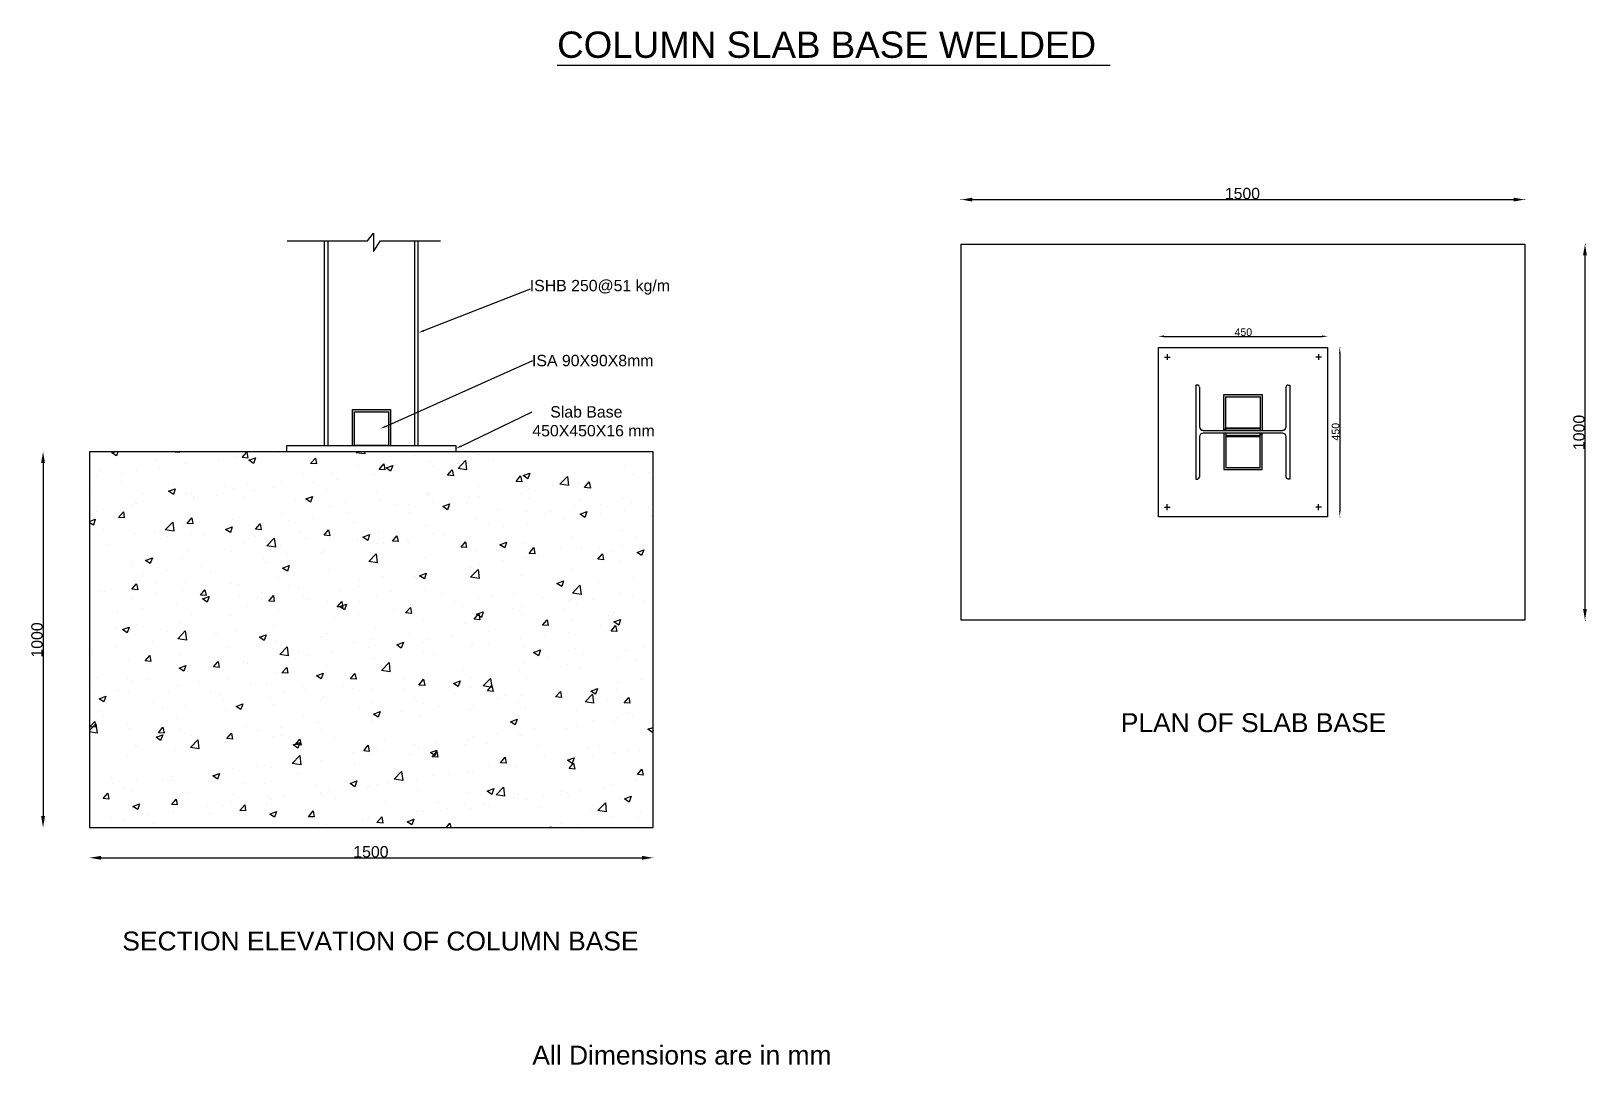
# Model space of a CAD drawing. Header units: millimetres. Extents: x 794 to 4935, y 641 to 3391.
import ezdxf

# ---------------------------------------------------------------- set-up
doc = ezdxf.new("R2010")
doc.units = ezdxf.units.MM
doc.layers.add('PDF_0', color=7, linetype='Continuous')
doc.layers.add('PDF_Text', color=7, linetype='Continuous')
doc.styles.add('PDF Arial-BoldMT', font='arial.ttf')
doc.styles.add('PDF ArialMT', font='arial.ttf')

msp = doc.modelspace()

# ---------------------------------------------------------------- linework, layer by layer
at = {"layer": 'PDF_0', "lineweight": 25}
for points in [[(2194.6, 3301), (3666.7, 3301)], [(3269.8, 2943.1), (3269.8, 2944)], [(3299.5, 2943.1), (4740.3, 2943.1)], [(4769.9, 2943.1), (4769.9, 2944)], [(1475.5, 2833.7), (1689.2, 2833.7), (1705.3, 2854.1), (1705.3, 2804.9), (1723.9, 2833.7), (1884.2, 2833.7)], [(1574.7, 2288.5), (1574.7, 2833.7)], [(1584.9, 2288.5), (1584.9, 2833.7)], [(1815.5, 2288.5), (1815.5, 2833.7)], [(1824.8, 2288.5), (1824.8, 2833.7)], [(4931.1, 2824.4), (4931.9, 2824.4)], [(4930.2, 2794.7), (4930.2, 1854.3)], [(1839.3, 2594.6), (2123.3, 2705.7)], [(3794.7, 2580.2), (3794.7, 2580.2)], [(3810, 2579.3), (4229.8, 2579.3)], [(4245, 2580.2), (4245, 2580.2)], [(3818.5, 2531.9), (3818.5, 2516.6)], [(4221.3, 2531.9), (4221.3, 2516.6)], [(4277.3, 2534.4), (4277.3, 2114.6)], [(4278.1, 2549.7), (4279, 2549.7)], [(1737.5, 2339.4), (2129.3, 2514.9)], [(3810.9, 2524.2), (3826.1, 2524.2)], [(4228.9, 2524.2), (4213.7, 2524.2)], [(3899.9, 2449.6), (3894.8, 2449.6), (3894.8, 2199.4), (3899.9, 2199.4)], [(3905, 2338.5), (3905, 2444.5)], [(4134.8, 2338.5), (4134.8, 2444.5)], [(4139.9, 2449.6), (4145, 2449.6), (4145, 2199.4), (4139.9, 2199.4)], [(3968.6, 2328.3), (3968.6, 2424.2), (4071.2, 2424.2), (4071.2, 2328.3)], [(1649.3, 2288.5), (1649.3, 2384.3), (1751.1, 2384.3), (1751.1, 2288.5)], [(1938.5, 2286.8), (2127.6, 2378.4)], [(4125.5, 2328.3), (3914.3, 2328.3)], [(4125.5, 2321.5), (3914.3, 2321.5)], [(3968.6, 2321.5), (3968.6, 2224.9), (4071.2, 2224.9), (4071.2, 2321.5)], [(3974.5, 2336), (4065.3, 2336)], [(3974.5, 2334.3), (4065.3, 2334.3)], [(3905, 2204.5), (3905, 2311.4)], [(3974.5, 2315.6), (4065.3, 2315.6)], [(3974.5, 2313.1), (4065.3, 2313.1)], [(4134.8, 2204.5), (4134.8, 2311.4)], [(825.9, 2242.7), (825.9, 1303.1)], [(826.7, 2272.4), (826.7, 2272.4)], [(1025.2, 2272.4), (1021.8, 2261.3), (1009.1, 2269.8), (1016.7, 2272.4)], [(1125.2, 2249.5), (1125.2, 2249.5)], [(1177.8, 2272.4), (1189.7, 2271.5), (1188.8, 2272.4)], [(1206.7, 2241.8), (1206.7, 2241.8)], [(1292.3, 2247.8), (1292.3, 2247.8)], [(1337.2, 2259.6), (1337.2, 2259.6)], [(1355.9, 2256.3), (1355.9, 2256.3)], [(1451.7, 2269), (1451.7, 2269)], [(1681.5, 2272.4), (1682.4, 2266.4), (1659.5, 2269.8), (1662, 2272.4)], [(1666.3, 2236.7), (1666.3, 2236.7)], [(1814.7, 2262.2), (1814.7, 2262.2)], [(1853.7, 2245.2), (1853.7, 2245.2)], [(1929.1, 2240.1), (1929.1, 2240.1)], [(1985.1, 2263.9), (1985.1, 2263.9)], [(2025.8, 2252.9), (2025.8, 2252.9)], [(2306.5, 2272.4), (2306.5, 2272.4)], [(2441.3, 2266.4), (2441.3, 2266.4)], [(971.8, 2205.4), (971.8, 2205.4)], [(976.8, 2224), (976.8, 2224)], [(1035.4, 2213.9), (1035.4, 2213.9)], [(1075.2, 2223.2), (1075.2, 2223.2)], [(1132, 2226.6), (1132, 2226.6)], [(1518.7, 2211.3), (1518.7, 2211.3)], [(1594.2, 2210.5), (1594.2, 2210.5)], [(1609.5, 2198.6), (1609.5, 2198.6)], [(1705.3, 2210.5), (1705.3, 2210.5)], [(1724.8, 2228.3), (1724.8, 2228.3)], [(1865.5, 2231.7), (1865.5, 2231.7)], [(2112.3, 2197.7), (2112.3, 2197.7)], [(2241.2, 2213.9), (2241.2, 2213.9)], [(2278.5, 2195.2), (2278.5, 2195.2)], [(2372.7, 2232.5), (2372.7, 2232.5)], [(2396.4, 2212.2), (2396.4, 2212.2)], [(2439.6, 2216.4), (2439.6, 2216.4)], [(953.9, 2165.5), (953.9, 2165.5)], [(1036.2, 2194.3), (1036.2, 2194.3)], [(1089.6, 2160.4), (1089.6, 2160.4)], [(1171.9, 2188.4), (1171.9, 2188.4)], [(1204.1, 2157.9), (1204.1, 2157.9)], [(1221.9, 2160.4), (1221.9, 2160.4)], [(1225.3, 2154.5), (1225.3, 2154.5)], [(1288.9, 2156.2), (1288.9, 2156.2)], [(1307.6, 2182.5), (1307.6, 2182.5)], [(1334.7, 2175.7), (1334.7, 2175.7)], [(1370.3, 2185.9), (1370.3, 2185.9)], [(1385.6, 2168.9), (1385.6, 2168.9)], [(1443.2, 2177.4), (1443.2, 2177.4)], [(1462.7, 2191.8), (1462.7, 2191.8)], [(1545.9, 2190.1), (1545.9, 2190.1)], [(1578.9, 2171.5), (1578.9, 2171.5)], [(1714.6, 2165.5), (1714.6, 2165.5)], [(1850.3, 2160.4), (1850.3, 2160.4)], [(1850.3, 2159.6), (1850.3, 2159.6)], [(1981.7, 2179.1), (1981.7, 2179.1)], [(1985.1, 2154.5), (1985.1, 2154.5)], [(2100.4, 2161.3), (2100.4, 2161.3)], [(2119.1, 2174), (2119.1, 2174)], [(2182.7, 2182.5), (2182.7, 2182.5)], [(2248.8, 2186.7), (2248.8, 2186.7)], [(2449.8, 2161.3), (2449, 2161.3), (2449.8, 2162.1)], [(969.2, 2113.8), (969.2, 2113.8)], [(1065, 2126.5), (1065, 2126.5)], [(1071.8, 2138.4), (1071.8, 2138.4)], [(1074.4, 2135), (1074.4, 2135)], [(1225.3, 2147.7), (1225.3, 2147.7)], [(1361, 2148.6), (1361, 2148.6)], [(1496.7, 2142.6), (1496.7, 2142.6)], [(1591.6, 2126.5), (1591.6, 2126.5)], [(1632.3, 2137.5), (1632.3, 2137.5)], [(1722.2, 2144.3), (1722.2, 2144.3)], [(1768, 2131.6), (1768, 2131.6)], [(1798.6, 2131.6), (1798.6, 2131.6)], [(1862.2, 2140.1), (1862.2, 2140.1)], [(1903.7, 2125.7), (1903.7, 2125.7)], [(1952, 2135.8), (1952, 2135.8)], [(1958.8, 2152.8), (1958.8, 2152.8)], [(2039.4, 2119.7), (2039.4, 2119.7)], [(2109.8, 2112.9), (2109.8, 2112.9)], [(2120.8, 2148.6), (2120.8, 2148.6)], [(2175.1, 2114.6), (2175.1, 2114.6)], [(2237.8, 2129.1), (2237.8, 2129.1)], [(2256.5, 2142.6), (2256.5, 2142.6)], [(2309.1, 2130.7), (2309.1, 2130.7)], [(2369.3, 2147.7), (2369.3, 2147.7)], [(2372.7, 2116.3), (2372.7, 2116.3)], [(2392.2, 2136.7), (2392.2, 2136.7)], [(2436.3, 2124), (2436.3, 2124)], [(3810.9, 2124.8), (3826.1, 2124.8)], [(3818.5, 2117.2), (3818.5, 2132.4)], [(4228.9, 2124.8), (4213.7, 2124.8)], [(4221.3, 2117.2), (4221.3, 2132.4)], [(949.7, 2086.7), (965, 2092.6), (959.9, 2077.3), (949.7, 2083.3)], [(1200.7, 2073.1), (1200.7, 2073.1)], [(1331.3, 2090.9), (1331.3, 2090.9)], [(1459.4, 2107), (1459.4, 2107)], [(1478.9, 2090), (1478.9, 2090)], [(1542.5, 2097.7), (1542.5, 2097.7)], [(1638.3, 2110.4), (1638.3, 2110.4)], [(1656.1, 2085), (1656.1, 2085)], [(1804.5, 2110.4), (1804.5, 2110.4)], [(1846.9, 2075.6), (1846.9, 2075.6)], [(1979.2, 2095.1), (1979.2, 2095.1)], [(2013.1, 2079.9), (2013.1, 2079.9)], [(2052.1, 2073.9), (2052.1, 2073.9)], [(2115.7, 2082.4), (2115.7, 2082.4)], [(2161.5, 2105.3), (2161.5, 2105.3)], [(2212.4, 2095.1), (2212.4, 2095.1)], [(2309.9, 2108.7), (2309.9, 2108.7)], [(2445.6, 2102.8), (2445.6, 2102.8)], [(4278.1, 2099.4), (4279, 2099.4)], [(986.2, 2065.5), (986.2, 2065.5)], [(1069.3, 2054.4), (1069.3, 2054.4)], [(1121.9, 2059.5), (1121.9, 2059.5)], [(1158.3, 2047.6), (1158.3, 2047.6)], [(1221.9, 2056.1), (1221.9, 2056.1)], [(1256.7, 2053.6), (1256.7, 2053.6)], [(1318.6, 2068.8), (1318.6, 2068.8)], [(1360.1, 2034.1), (1360.1, 2034.1)], [(1392.4, 2047.6), (1392.4, 2047.6)], [(1507.7, 2059.5), (1507.7, 2059.5)], [(1528, 2042.6), (1528, 2042.6)], [(1588.3, 2041.7), (1588.3, 2041.7)], [(1663.7, 2036.6), (1663.7, 2036.6)], [(1718.8, 2059.5), (1718.8, 2059.5)], [(1732.4, 2031.5), (1732.4, 2031.5)], [(1796, 2040), (1796, 2040)], [(1799.4, 2030.7), (1799.4, 2030.7)], [(1864.7, 2054.4), (1864.7, 2054.4)], [(1891.8, 2052.7), (1891.8, 2052.7)], [(2234.4, 2044.3), (2234.4, 2044.3)], [(2366.7, 2063.8), (2366.7, 2063.8)], [(2406.6, 2041.7), (2406.6, 2041.7)], [(998, 2026.4), (998, 2026.4)], [(1197.3, 1988.3), (1197.3, 1988.3)], [(1211.7, 2008.6), (1211.7, 2008.6)], [(1327.9, 2006.1), (1327.9, 2006.1)], [(1411.9, 1989.1), (1411.9, 1989.1)], [(1456.8, 2023.1), (1456.8, 2023.1)], [(1475.5, 1997.6), (1475.5, 1997.6)], [(1568.7, 2003.5), (1568.7, 2003.5)], [(1572.1, 2010.3), (1572.1, 2010.3)], [(1717.1, 2029), (1717.1, 2029)], [(1844.3, 1991.7), (1844.3, 1991.7)], [(1935.1, 2024.7), (1935.1, 2024.7)], [(1975.8, 2010.3), (1975.8, 2010.3)], [(2070.8, 2019.7), (2070.8, 2019.7)], [(2106.4, 2028.1), (2106.4, 2028.1)], [(2109.8, 1990.8), (2109.8, 1990.8)], [(2145.4, 1994.2), (2145.4, 1994.2)], [(2206.4, 2013.7), (2206.4, 2013.7)], [(2258.2, 2016.3), (2258.2, 2016.3)], [(2305.7, 2015.4), (2305.7, 2015.4)], [(2342.1, 2007.8), (2342.1, 2007.8)], [(2369.3, 2023.9), (2369.3, 2023.9)], [(1063.3, 1983.2), (1063.3, 1983.2)], [(1065.9, 1969.6), (1065.9, 1969.6)], [(1092.2, 1947.6), (1092.2, 1947.6)], [(1154.9, 1956.1), (1154.9, 1956.1)], [(1251.6, 1967.9), (1251.6, 1967.9)], [(1272.8, 1952.7), (1272.8, 1952.7)], [(1420.3, 1978.1), (1420.3, 1978.1)], [(1584.9, 1956.9), (1584.9, 1956.9)], [(1715.5, 1974.7), (1715.5, 1974.7)], [(1824.8, 1952.7), (1824.8, 1952.7)], [(1962.2, 1965.4), (1962.2, 1965.4)], [(1985.1, 1973.9), (1985.1, 1973.9)], [(2048.7, 1982.3), (2048.7, 1982.3)], [(2231.9, 1960.3), (2231.9, 1960.3)], [(2363.3, 1979), (2363.3, 1979)], [(1071.8, 1929.8), (1071.8, 1929.8)], [(1124.4, 1927.2), (1124.4, 1927.2)], [(1207.5, 1923.8), (1207.5, 1923.8)], [(1325.4, 1922.1), (1325.4, 1922.1)], [(1343.2, 1917.9), (1343.2, 1917.9)], [(1453.4, 1938.3), (1453.4, 1938.3)], [(1478.9, 1912.8), (1478.9, 1912.8)], [(1505.1, 1910.3), (1505.1, 1910.3)], [(1614.5, 1906.9), (1614.5, 1906.9)], [(1665.4, 1931.5), (1665.4, 1931.5)], [(1665.4, 1914.5), (1665.4, 1914.5)], [(1729, 1939.9), (1729, 1939.9)], [(1813.8, 1939.9), (1813.8, 1939.9)], [(1841, 1906.9), (1841, 1906.9)], [(1973.2, 1925.5), (1973.2, 1925.5)], [(2103, 1943.3), (2103, 1943.3)], [(2238.7, 1915.4), (2238.7, 1915.4)], [(2302.3, 1923.8), (2302.3, 1923.8)], [(2398.9, 1936.6), (2398.9, 1936.6)], [(976, 1901.8), (976, 1901.8)], [(989.6, 1900.9), (989.6, 1900.9)], [(1062.5, 1884.8), (1062.5, 1884.8)], [(1125.2, 1895.9), (1125.2, 1895.9)], [(1184.6, 1867.9), (1184.6, 1867.9)], [(1194.8, 1904.3), (1194.8, 1904.3)], [(1260.9, 1889.9), (1260.9, 1889.9)], [(1344.9, 1889.1), (1344.9, 1889.1)], [(1369.5, 1863.6), (1369.5, 1863.6)], [(1396.6, 1884), (1396.6, 1884)], [(1408.5, 1897.5), (1408.5, 1897.5)], [(1517.9, 1889.1), (1517.9, 1889.1)], [(1532.3, 1878), (1532.3, 1878)], [(1582.3, 1873), (1582.3, 1873)], [(1668, 1873), (1668, 1873)], [(1712.9, 1890.8), (1712.9, 1890.8)], [(1750.2, 1900.9), (1750.2, 1900.9)], [(1803.6, 1867), (1803.6, 1867)], [(1885.9, 1895), (1885.9, 1895)], [(1919, 1873.8), (1919, 1873.8)], [(1982.6, 1881.4), (1982.6, 1881.4)], [(2020.7, 1889.9), (2020.7, 1889.9)], [(2078.4, 1894.2), (2078.4, 1894.2)], [(2156.4, 1884), (2156.4, 1884)], [(2228.5, 1875.5), (2228.5, 1875.5)], [(2248, 1865.3), (2248, 1865.3)], [(2292.1, 1878), (2292.1, 1878)], [(2360.8, 1894.2), (2360.8, 1894.2)], [(2395.5, 1890.8), (2395.5, 1890.8)], [(2427.8, 1872.1), (2427.8, 1872.1)], [(1025.2, 1847.5), (1025.2, 1847.5)], [(1088.8, 1855.1), (1088.8, 1855.1)], [(1221.1, 1838.2), (1221.1, 1838.2)], [(1322, 1837.3), (1322, 1837.3)], [(1450, 1853.5), (1450, 1853.5)], [(1598.4, 1831.4), (1598.4, 1831.4)], [(1662, 1839.9), (1662, 1839.9)], [(1758.7, 1852.6), (1758.7, 1852.6)], [(1939.3, 1861.1), (1939.3, 1861.1)], [(1969.9, 1841.6), (1969.9, 1841.6)], [(2075, 1855.1), (2075, 1855.1)], [(2099.6, 1839.9), (2099.6, 1839.9)], [(2100.4, 1859.4), (2100.4, 1859.4)], [(2210.7, 1850.1), (2210.7, 1850.1)], [(2235.3, 1823.8), (2235.3, 1823.8)], [(2331.9, 1836.5), (2331.9, 1836.5)], [(2345.5, 1844.1), (2345.5, 1844.1)], [(4931.1, 1824.6), (4931.9, 1824.6)], [(1021.8, 1800.9), (1021.8, 1800.9)], [(1059.9, 1800), (1059.9, 1800)], [(1073.5, 1812.7), (1073.5, 1812.7)], [(1157.5, 1794.9), (1157.5, 1794.9)], [(1191.4, 1819.5), (1191.4, 1819.5)], [(1278.7, 1789), (1278.7, 1789)], [(1292.3, 1789), (1292.3, 1789)], [(1341.5, 1797.5), (1341.5, 1797.5)], [(1428, 1783.1), (1428, 1783.1)], [(1438.2, 1810.2), (1438.2, 1810.2)], [(1578.9, 1788.2), (1578.9, 1788.2)], [(1709.5, 1806), (1709.5, 1806)], [(1803.6, 1789), (1803.6, 1789)], [(1837.6, 1822.1), (1837.6, 1822.1)], [(1915.6, 1781.4), (1915.6, 1781.4)], [(1951.2, 1814.4), (1951.2, 1814.4)], [(2011.4, 1794.1), (2011.4, 1794.1)], [(2160.7, 1783.9), (2160.7, 1783.9)], [(2171.7, 1815.3), (2171.7, 1815.3)], [(2225.1, 1790.7), (2225.1, 1790.7)], [(2309.1, 1809.4), (2309.1, 1809.4)], [(2357.4, 1810.2), (2357.4, 1810.2)], [(958.2, 1746.6), (958.2, 1746.6)], [(1021.8, 1755.1), (1021.8, 1755.1)], [(1117.6, 1767.8), (1117.6, 1767.8)], [(1318.6, 1752.5), (1318.6, 1752.5)], [(1447.5, 1768.7), (1447.5, 1768.7)], [(1563.7, 1778), (1563.7, 1778)], [(1595, 1739.8), (1595, 1739.8)], [(1655.2, 1763.6), (1655.2, 1763.6)], [(1691.7, 1752.5), (1691.7, 1752.5)], [(1699.3, 1772), (1699.3, 1772)], [(1835, 1766.1), (1835, 1766.1)], [(1852, 1772.9), (1852, 1772.9)], [(1966.5, 1756.8), (1966.5, 1756.8)], [(1970.7, 1760.2), (1970.7, 1760.2)], [(2012.3, 1758.5), (2012.3, 1758.5)], [(2097.1, 1774.6), (2097.1, 1774.6)], [(2106.4, 1755.1), (2106.4, 1755.1)], [(2242.1, 1749.1), (2242.1, 1749.1)], [(2377.7, 1743.2), (2377.7, 1743.2)], [(2425.2, 1757.6), (2425.2, 1757.6)], [(1056.6, 1716.1), (1056.6, 1716.1)], [(1188.8, 1734.7), (1188.8, 1734.7)], [(1359.3, 1712.7), (1359.3, 1712.7)], [(1371.2, 1710.1), (1371.2, 1710.1)], [(1506.8, 1738.1), (1506.8, 1738.1)], [(1531.4, 1731.3), (1531.4, 1731.3)], [(1576.4, 1703.4), (1576.4, 1703.4)], [(1706.1, 1721.2), (1706.1, 1721.2)], [(1716.3, 1707.6), (1716.3, 1707.6)], [(1835, 1737.3), (1835, 1737.3)], [(1863.9, 1733), (1863.9, 1733)], [(2105.5, 1715.2), (2105.5, 1715.2)], [(2169.1, 1723.7), (2169.1, 1723.7)], [(2222.6, 1705.9), (2222.6, 1705.9)], [(2265, 1736.4), (2265, 1736.4)], [(2354, 1725.4), (2354, 1725.4)], [(2405.7, 1720.3), (2405.7, 1720.3)], [(971.8, 1671.1), (971.8, 1671.1)], [(1051.5, 1667.7), (1051.5, 1667.7)], [(1062.5, 1661.8), (1062.5, 1661.8)], [(1107.4, 1665.2), (1107.4, 1665.2)], [(1210.9, 1687.2), (1210.9, 1687.2)], [(1211.7, 1688.9), (1211.7, 1688.9)], [(1243.1, 1659.3), (1243.1, 1659.3)], [(1275.3, 1697.4), (1275.3, 1697.4)], [(1316, 1668.6), (1316, 1668.6)], [(1419.5, 1656.7), (1419.5, 1656.7)], [(1444.1, 1684.7), (1444.1, 1684.7)], [(1567.9, 1682.2), (1567.9, 1682.2)], [(1785, 1672.8), (1785, 1672.8)], [(1848.6, 1681.3), (1848.6, 1681.3)], [(1945.3, 1694), (1945.3, 1694)], [(1963.9, 1672), (1963.9, 1672)], [(2093.7, 1689.8), (2093.7, 1689.8)], [(2109.8, 1669.4), (2109.8, 1669.4)], [(2257.3, 1694.9), (2257.3, 1694.9)], [(2358.2, 1657.6), (2358.2, 1657.6)], [(2421.8, 1665.2), (2421.8, 1665.2)], [(954.8, 1655), (954.8, 1655)], [(1025.2, 1636.4), (1025.2, 1636.4)], [(1053.2, 1631.3), (1053.2, 1631.3)], [(1160.9, 1631.3), (1160.9, 1631.3)], [(1185.5, 1649.9), (1185.5, 1649.9)], [(1271.9, 1631.3), (1271.9, 1631.3)], [(1296.5, 1625.3), (1296.5, 1625.3)], [(1378.8, 1653.3), (1378.8, 1653.3)], [(1432.2, 1619.4), (1432.2, 1619.4)], [(1465.3, 1631.3), (1465.3, 1631.3)], [(1514.5, 1647.4), (1514.5, 1647.4)], [(1528, 1638.9), (1528, 1638.9)], [(1573, 1618.6), (1573, 1618.6)], [(1624.7, 1651.6), (1624.7, 1651.6)], [(1650.2, 1642.3), (1650.2, 1642.3)], [(1703.6, 1637.2), (1703.6, 1637.2)], [(1785.8, 1636.4), (1785.8, 1636.4)], [(1813, 1618.6), (1813, 1618.6)], [(1831.6, 1653.3), (1831.6, 1653.3)], [(1921.5, 1630.4), (1921.5, 1630.4)], [(1961.4, 1644), (1961.4, 1644)], [(2038.5, 1615.2), (2038.5, 1615.2)], [(2056.3, 1624.5), (2056.3, 1624.5)], [(2102.1, 1623.6), (2102.1, 1623.6)], [(2192, 1619.4), (2192, 1619.4)], [(2198, 1636.4), (2198, 1636.4)], [(2219.2, 1621.9), (2219.2, 1621.9)], [(2351.5, 1640.6), (2351.5, 1640.6)], [(975.1, 1580.4), (975.1, 1580.4)], [(1123.5, 1605.8), (1123.5, 1605.8)], [(1144.7, 1588.9), (1144.7, 1588.9)], [(1208.3, 1597.4), (1208.3, 1597.4)], [(1304.2, 1610.1), (1304.2, 1610.1)], [(1312.7, 1583.8), (1312.7, 1583.8)], [(1440.7, 1599.9), (1440.7, 1599.9)], [(1567.9, 1613.5), (1567.9, 1613.5)], [(1665.4, 1593.1), (1665.4, 1593.1)], [(1703.6, 1607.5), (1703.6, 1607.5)], [(1781.6, 1581.2), (1781.6, 1581.2)], [(1839.3, 1602.4), (1839.3, 1602.4)], [(1878.3, 1594), (1878.3, 1594)], [(1960.5, 1587.2), (1960.5, 1587.2)], [(1974.9, 1596.5), (1974.9, 1596.5)], [(2091.1, 1605.8), (2091.1, 1605.8)], [(2110.6, 1590.6), (2110.6, 1590.6)], [(2245.5, 1584.6), (2245.5, 1584.6)], [(2327.7, 1613.5), (2327.7, 1613.5)], [(2381.1, 1579.5), (2381.1, 1579.5)], [(949.7, 1530.4), (966.7, 1548.2), (970.1, 1523.6), (949.7, 1527)], [(984.5, 1567.7), (984.5, 1567.7)], [(1050.6, 1546.5), (1050.6, 1546.5)], [(1057.4, 1536.3), (1057.4, 1536.3)], [(1182.1, 1566), (1182.1, 1566)], [(1368.6, 1542.2), (1368.6, 1542.2)], [(1461.9, 1538.8), (1461.9, 1538.8)], [(1517, 1567.7), (1517, 1567.7)], [(1557.7, 1551.6), (1557.7, 1551.6)], [(1569.6, 1534.6), (1569.6, 1534.6)], [(1700.2, 1552.4), (1700.2, 1552.4)], [(1718, 1572.8), (1718, 1572.8)], [(1828.2, 1568.5), (1828.2, 1568.5)], [(2131.8, 1536.3), (2131.8, 1536.3)], [(2215.8, 1537.1), (2215.8, 1537.1)], [(2247.1, 1543.1), (2247.1, 1543.1)], [(2292.1, 1556.7), (2292.1, 1556.7)], [(2348.1, 1555.8), (2348.1, 1555.8)], [(2355.7, 1565.1), (2355.7, 1565.1)], [(2395.5, 1568.5), (2395.5, 1568.5)], [(2449.8, 1531.2), (2448.1, 1525.3), (2435.4, 1533.8), (2449.8, 1538.8)], [(1072.7, 1491.4), (1072.7, 1491.4)], [(1141.4, 1497.3), (1141.4, 1497.3)], [(1192.2, 1530.4), (1192.2, 1530.4)], [(1220.2, 1516.8), (1220.2, 1516.8)], [(1238, 1510), (1238, 1510)], [(1309.3, 1499), (1309.3, 1499)], [(1327.9, 1524.4), (1327.9, 1524.4)], [(1398.3, 1530.4), (1398.3, 1530.4)], [(1438.2, 1515.1), (1438.2, 1515.1)], [(1463.6, 1518.5), (1463.6, 1518.5)], [(1599.3, 1512.6), (1599.3, 1512.6)], [(1735, 1507.5), (1735, 1507.5)], [(1811.3, 1493.9), (1811.3, 1493.9)], [(1870.6, 1501.5), (1870.6, 1501.5)], [(1951.2, 1492.2), (1951.2, 1492.2)], [(1957.1, 1503.2), (1957.1, 1503.2)], [(1971.5, 1515.1), (1971.5, 1515.1)], [(2006.3, 1495.6), (2006.3, 1495.6)], [(2035.1, 1523.6), (2035.1, 1523.6)], [(2087.7, 1521), (2087.7, 1521)], [(2098.7, 1517.6), (2098.7, 1517.6)], [(1047.2, 1462.5), (1047.2, 1462.5)], [(1077.8, 1488.8), (1077.8, 1488.8)], [(1179.5, 1481.2), (1179.5, 1481.2)], [(1490.7, 1451.5), (1490.7, 1451.5)], [(1567.1, 1449.8), (1567.1, 1449.8)], [(1651.9, 1472.7), (1651.9, 1472.7)], [(1696.8, 1467.6), (1696.8, 1467.6)], [(1714.6, 1481.2), (1714.6, 1481.2)], [(1802.8, 1466.8), (1802.8, 1466.8)], [(1825.7, 1483.7), (1825.7, 1483.7)], [(2142, 1489.7), (2142, 1489.7)], [(2159.8, 1462.5), (2159.8, 1462.5)], [(2213.2, 1452.3), (2213.2, 1452.3)], [(2225.1, 1456.6), (2225.1, 1456.6)], [(2277.7, 1484.6), (2277.7, 1484.6)], [(2288.7, 1465.1), (2288.7, 1465.1)], [(2308.2, 1488), (2308.2, 1488)], [(2344.7, 1471.9), (2344.7, 1471.9)], [(2384.5, 1477.8), (2384.5, 1477.8)], [(2413.4, 1478.6), (2413.4, 1478.6)], [(1171, 1409.1), (1171, 1409.1)], [(1306.7, 1414.2), (1306.7, 1414.2)], [(1331.3, 1430.3), (1331.3, 1430.3)], [(1394.9, 1438.8), (1394.9, 1438.8)], [(1434.8, 1431.1), (1434.8, 1431.1)], [(1506, 1415.9), (1506, 1415.9)], [(1654.4, 1441.3), (1654.4, 1441.3)], [(1863.9, 1411.6), (1863.9, 1411.6)], [(1904.6, 1415), (1904.6, 1415)], [(1954.6, 1418.4), (1954.6, 1418.4)], [(1968.2, 1422.7), (1968.2, 1422.7)], [(2011.4, 1437.1), (2011.4, 1437.1)], [(2064.8, 1435.4), (2064.8, 1435.4)], [(2084.3, 1436.2), (2084.3, 1436.2)], [(1007.4, 1405.7), (1007.4, 1405.7)], [(1010.8, 1388.7), (1010.8, 1388.7)], [(1043.8, 1377.7), (1043.8, 1377.7)], [(1060.8, 1371.8), (1060.8, 1371.8)], [(1074.4, 1396.4), (1074.4, 1396.4)], [(1143.1, 1400.6), (1143.1, 1400.6)], [(1176.1, 1396.4), (1176.1, 1396.4)], [(1278.7, 1394.7), (1278.7, 1394.7)], [(1358.4, 1390.4), (1358.4, 1390.4)], [(1414.4, 1388.7), (1414.4, 1388.7)], [(1550.1, 1382.8), (1550.1, 1382.8)], [(1584.9, 1372.6), (1584.9, 1372.6)], [(1648.5, 1381.1), (1648.5, 1381.1)], [(1685.8, 1377.7), (1685.8, 1377.7)], [(1694.3, 1382.8), (1694.3, 1382.8)], [(1715.5, 1386.2), (1715.5, 1386.2)], [(1744.3, 1393.8), (1744.3, 1393.8)], [(1821.5, 1371.8), (1821.5, 1371.8)], [(1822.3, 1399.8), (1822.3, 1399.8)], [(2209.8, 1368.4), (2209.8, 1368.4)], [(2256.5, 1373.5), (2256.5, 1373.5)], [(2318.4, 1377.7), (2318.4, 1377.7)], [(2342.1, 1387.1), (2342.1, 1387.1)], [(2404.9, 1398.9), (2404.9, 1398.9)], [(1061.6, 1339.6), (1061.6, 1339.6)], [(1196.5, 1365.9), (1196.5, 1365.9)], [(1210, 1365), (1210, 1365)], [(1264.3, 1330.2), (1264.3, 1330.2)], [(1303.3, 1330.2), (1303.3, 1330.2)], [(1327.9, 1338.7), (1327.9, 1338.7)], [(1332.2, 1360.8), (1332.2, 1360.8)], [(1419.5, 1335.3), (1419.5, 1335.3)], [(1424.6, 1351.4), (1424.6, 1351.4)], [(1431.4, 1346.3), (1431.4, 1346.3)], [(1467.8, 1354.8), (1467.8, 1354.8)], [(1563.7, 1365), (1563.7, 1365)], [(1567.1, 1360.8), (1567.1, 1360.8)], [(1603.5, 1348.9), (1603.5, 1348.9)], [(1739.2, 1343), (1739.2, 1343)], [(1874.9, 1337.9), (1874.9, 1337.9)], [(1951.2, 1333.6), (1951.2, 1333.6)], [(1957.1, 1365.9), (1957.1, 1365.9)], [(1997.8, 1335.3), (1997.8, 1335.3)], [(2010.6, 1331.9), (2010.6, 1331.9)], [(2081.8, 1351.4), (2081.8, 1351.4)], [(2092, 1359.9), (2092, 1359.9)], [(2108.9, 1348), (2108.9, 1348)], [(2146.2, 1326), (2146.2, 1326)], [(2158.1, 1356.5), (2158.1, 1356.5)], [(2221.7, 1365), (2221.7, 1365)], [(2227.6, 1354.8), (2227.6, 1354.8)], [(2363.3, 1348.9), (2363.3, 1348.9)], [(1008.2, 1296.3), (1008.2, 1296.3)], [(1041.3, 1292.9), (1041.3, 1292.9)], [(1104, 1309), (1104, 1309)], [(1122.7, 1284.4), (1122.7, 1284.4)], [(1172.7, 1312.4), (1172.7, 1312.4)], [(1271.1, 1309.9), (1271.1, 1309.9)], [(1677.3, 1293.8), (1677.3, 1293.8)], [(1690.9, 1298.9), (1690.9, 1298.9)], [(1812.1, 1297.2), (1812.1, 1297.2)], [(1818.9, 1315), (1818.9, 1315)], [(1838.4, 1314.1), (1838.4, 1314.1)], [(1899.5, 1272.6), (1908.8, 1284.4), (1911.3, 1272.6)], [(1901.2, 1322.6), (1901.2, 1322.6)], [(1960.5, 1322.6), (1960.5, 1322.6)], [(2281.1, 1320.1), (2281.1, 1320.1)], [(2338.7, 1302.3), (2338.7, 1302.3)], [(2411.7, 1298.9), (2411.7, 1298.9)], [(2416.7, 1315), (2416.7, 1315)], [(826.7, 1272.6), (826.7, 1272.6)], [(957.3, 1276.8), (957.3, 1276.8)], [(1560.3, 1281.1), (1560.3, 1281.1)], [(1581.5, 1281.1), (1581.5, 1281.1)], [(2174.2, 1272.6), (2177.6, 1274.3), (2176.8, 1272.6)], [(2206.4, 1283.6), (2206.4, 1283.6)], [(2251.4, 1277.7), (2251.4, 1277.7)], [(949.7, 1192.9), (949.7, 1192.9)], [(980.2, 1192), (2420.1, 1192)], [(2449.8, 1192.9), (2449.8, 1192.9)]]:
    msp.add_lwpolyline(points, dxfattribs=at)
for points in [[(3269.8, 1824.6), (3269.8, 2824.4), (4769.9, 2824.4), (4769.9, 1824.6)], [(4245, 2324.9), (4245, 2099.4), (3794.7, 2099.4), (3794.7, 2549.7), (4245, 2549.7)], [(4065.3, 2328.3), (3974.5, 2328.3), (3974.5, 2418.2), (4065.3, 2418.2)], [(1700.2, 2288.5), (1655.2, 2288.5), (1655.2, 2378.4), (1745.1, 2378.4), (1745.1, 2288.5)], [(4065.3, 2321.5), (3974.5, 2321.5), (3974.5, 2230.8), (4065.3, 2230.8)], [(1924.9, 2288.5), (1924.9, 2272.4), (1474.6, 2272.4), (1474.6, 2288.5), (1700.2, 2288.5)], [(1700.2, 2272.4), (949.7, 2272.4), (949.7, 1272.6), (2449.8, 1272.6), (2449.8, 2272.4)], [(1368.6, 2271.5), (1371.2, 2255.4), (1355.9, 2257.1)], [(1391.5, 2256.3), (1386.4, 2241), (1373.7, 2249.5)], [(1550.9, 2255.4), (1553.5, 2240.1), (1538.2, 2241)], [(1733.3, 2240.1), (1735.8, 2224), (1720.5, 2224.9)], [(1952.9, 2224), (1930.8, 2227.4), (1950.3, 2248.6)], [(1757, 2235.9), (1751.1, 2220.6), (1739.2, 2229.1)], [(1914.7, 2224), (1918.1, 2207.9), (1902.9, 2209.6)], [(2097.1, 2207.9), (2100.4, 2191.8), (2085.2, 2193.5)], [(2121.6, 2215.5), (2116.6, 2200.3), (2103.8, 2208.8)], [(2224.3, 2182.5), (2201.4, 2185.9), (2221.7, 2206.2)], [(1177.8, 2174), (1172.7, 2158.7), (1160, 2167.2)], [(1543.3, 2153.6), (1538.2, 2138.4), (1525.5, 2146.9)], [(2279.4, 2191.8), (2282.8, 2175.7), (2267.5, 2177.4)], [(1039.6, 2112.1), (1042.1, 2096.8), (1026.9, 2097.7)], [(1907.9, 2133.3), (1902.9, 2118), (1890.1, 2126.5)], [(2273.4, 2112.9), (2268.3, 2097.7), (2255.6, 2106.2)], [(1173.6, 2061.2), (1150.7, 2064.6), (1171, 2085)], [(1221.9, 2096.8), (1224.5, 2080.7), (1209.2, 2081.6)], [(1329.6, 2072.2), (1324.5, 2057), (1311.8, 2065.5)], [(1403.4, 2080.7), (1406.8, 2064.6), (1391.5, 2066.3)], [(1444.9, 2018.8), (1422, 2022.2), (1441.5, 2042.6)], [(1585.7, 2064.6), (1589.1, 2048.5), (1573.8, 2050.2)], [(1695.1, 2051.9), (1690, 2036.6), (1677.3, 2045.1)], [(1768, 2048.5), (1771.4, 2033.2), (1756.2, 2034.1)], [(1950.3, 2032.4), (1952.9, 2017.1), (1938.5, 2018)], [(2059.7, 2031.5), (2054.7, 2016.3), (2041.9, 2024.7)], [(1116.8, 1990), (1110.8, 1974.7), (1099, 1983.2)], [(1715.5, 1976.4), (1693.4, 1980.7), (1712.9, 2001)], [(2132.7, 2017.1), (2135.2, 2001), (2119.9, 2001.9)], [(2315, 2001), (2317.5, 1984.9), (2302.3, 1986.6)], [(2425.2, 2011.2), (2419.3, 1995.9), (2407.4, 2004.4)], [(1481.4, 1969.6), (1476.3, 1954.4), (1463.6, 1962.8)], [(1846, 1949.3), (1841, 1934), (1828.2, 1942.5)], [(1986.8, 1934.9), (1963.9, 1938.3), (1984.3, 1958.6)], [(1074.4, 1921.3), (1077.8, 1905.2), (1062.5, 1906.9)], [(1256.7, 1905.2), (1260.1, 1889.9), (1244.8, 1890.8)], [(2211.5, 1928.9), (2206.4, 1913.7), (2193.7, 1922.1)], [(2258.2, 1892.5), (2235.3, 1895.9), (2254.8, 1917.1)], [(1267.7, 1887.4), (1262.6, 1872.1), (1249.9, 1880.6)], [(1439, 1889.9), (1441.5, 1873.8), (1427.1, 1874.7)], [(1621.3, 1873.8), (1623.9, 1857.7), (1608.6, 1859.4)], [(1633.2, 1867), (1628.1, 1851.8), (1615.4, 1860.2)], [(1803.6, 1857.7), (1806.2, 1841.6), (1790.9, 1843.3)], [(1986, 1841.6), (1988.5, 1825.5), (1973.2, 1827.2)], [(1997.8, 1846.7), (1992.7, 1831.4), (1980, 1839.9)], [(2167.4, 1825.5), (2170.8, 1810.2), (2155.6, 1811.1)], [(2363.3, 1826.3), (2358.2, 1811.1), (2345.5, 1819.5)], [(1054.9, 1806), (1049.8, 1790.7), (1037.1, 1799.2)], [(1207.5, 1771.2), (1184.6, 1774.6), (1204.1, 1795.8)], [(1419.5, 1785.6), (1414.4, 1770.3), (1401.7, 1778.8)], [(2349.8, 1810.2), (2353.1, 1794.1), (2337.9, 1794.9)], [(1478, 1729.6), (1456, 1733), (1475.5, 1753.4)], [(1785, 1765.3), (1779.1, 1750), (1767.2, 1758.5)], [(2149.6, 1744.9), (2144.5, 1729.6), (2131.8, 1738.1)], [(1110, 1730.5), (1112.5, 1714.4), (1097.3, 1716.1)], [(1205.8, 1703.4), (1200.7, 1688.1), (1188, 1696.6)], [(1292.3, 1714.4), (1294.8, 1698.3), (1279.6, 1700)], [(1474.6, 1698.3), (1477.2, 1683), (1461.9, 1683.9)], [(1749.4, 1687.2), (1726.5, 1690.6), (1746.8, 1711.8)], [(1571.3, 1683), (1566.2, 1667.7), (1553.5, 1676.2)], [(1656.1, 1682.2), (1659.5, 1666.9), (1644.2, 1667.7)], [(1838.4, 1666.9), (1841.8, 1650.8), (1826.5, 1651.6)], [(1935.9, 1662.7), (1930.8, 1647.4), (1918.1, 1655.9)], [(2020.7, 1644.8), (1997.8, 1649.1), (2017.3, 1669.4)], [(993, 1621.9), (987.9, 1606.7), (975.1, 1615.2)], [(2020.7, 1650.8), (2024.1, 1634.7), (2008.9, 1636.4)], [(2203.1, 1634.7), (2205.6, 1618.6), (2190.3, 1620.3)], [(2291.2, 1603.3), (2269.2, 1606.7), (2288.7, 1627)], [(2301.4, 1642.3), (2296.3, 1627), (2283.6, 1635.5)], [(2385.4, 1618.6), (2387.9, 1603.3), (2372.7, 1604.1)], [(1357.6, 1601.6), (1352.5, 1586.3), (1339.8, 1594.8)], [(1723.1, 1581.2), (1718, 1566), (1705.3, 1574.5)], [(963.3, 1555), (965.8, 1539.7), (950.6, 1540.5)], [(1144.7, 1539.7), (1148.1, 1523.6), (1132.9, 1524.4)], [(2087.7, 1560.9), (2082.6, 1545.6), (2069.9, 1554.1)], [(1144.7, 1519.3), (1138.8, 1504.1), (1126.9, 1512.6)], [(1240.6, 1482), (1218.5, 1485.4), (1238, 1505.8)], [(1327.1, 1523.6), (1330.5, 1507.5), (1315.2, 1509.2)], [(1509.4, 1499), (1504.3, 1483.7), (1491.6, 1492.2)], [(1509.4, 1507.5), (1512.8, 1491.4), (1497.5, 1493.1)], [(1691.7, 1491.4), (1694.3, 1475.2), (1679.8, 1476.9)], [(1511.9, 1439.6), (1489, 1443), (1509.4, 1464.2)], [(1874, 1478.6), (1868.9, 1463.4), (1857.1, 1471.9)], [(1874, 1475.2), (1876.6, 1460), (1861.3, 1460.8)], [(2056.3, 1460), (2058.9, 1443.9), (2043.6, 1444.7)], [(2239.5, 1458.3), (2234.4, 1443), (2221.7, 1451.5)], [(1295.7, 1416.7), (1290.6, 1401.5), (1277.9, 1409.9)], [(1783.3, 1398.1), (1760.4, 1401.5), (1779.9, 1421.8)], [(2237.8, 1443.9), (2241.2, 1427.8), (2225.9, 1429.5)], [(2420.1, 1427.8), (2423.5, 1411.6), (2408.3, 1413.3)], [(1661.2, 1396.4), (1656.1, 1381.1), (1643.4, 1389.6)], [(2025.8, 1376), (2020.7, 1360.8), (2008, 1369.2)], [(2053.8, 1355.7), (2031.8, 1359.1), (2051.3, 1380.3)], [(998, 1364.2), (1001.4, 1348), (986.2, 1349.7)], [(1082.8, 1335.3), (1077.8, 1320.1), (1065, 1328.5)], [(1180.4, 1348), (1182.9, 1332.8), (1168.5, 1333.6)], [(1362.7, 1332.8), (1365.2, 1316.7), (1350, 1317.5)], [(2325.2, 1314.1), (2302.3, 1317.5), (2322.6, 1337.9)], [(2391.3, 1355.7), (2386.2, 1340.4), (2373.5, 1348.9)], [(1447.5, 1315), (1442.4, 1299.7), (1429.7, 1308.2)], [(1545, 1316.7), (1547.5, 1300.6), (1532.3, 1301.4)], [(1727.3, 1300.6), (1729.9, 1284.4), (1714.6, 1286.1)], [(1813, 1294.6), (1807.9, 1279.4), (1795.2, 1287.8)]]:
    msp.add_lwpolyline(points, close=True, dxfattribs=at)
for centre, radius, start, end in [((3899.4, 2445), 4.66, 0, 90.0001), ((4139.4, 2445), 4.66, 89.9999, 180.0001), ((3913.8, 2339), 9.75, 180, 270), ((3913.8, 2311.9), 9.75, 90, 180), ((4125, 2339), 9.75, 270, 360), ((4125, 2311.9), 9.75, 0, 90), ((3899.4, 2205), 4.66, 269.9999, 359.9999), ((4139.4, 2205), 4.66, 179.9999, 270.0001)]:
    msp.add_arc(centre, radius, start, end, dxfattribs=at)
at = {"layer": 'PDF_0', "transparency": 33554559}
for points in [[(3299.5, 2948.2), (3299.5, 2938), (3269.8, 2943.1)], [(4740.3, 2948.2), (4740.3, 2938), (4769.9, 2943.1)], [(4925.1, 2794.7), (4935.3, 2794.7), (4930.2, 2824.4)], [(1840.1, 2592.1), (1824.8, 2588.7), (1837.6, 2596.3)], [(3810, 2581.9), (3810, 2576.8), (3794.7, 2579.3)], [(4229.8, 2581.9), (4229.8, 2576.8), (4245, 2579.3)], [(4275.6, 2534.4), (4279.8, 2534.4), (4277.3, 2549.7)], [(4071.2, 2424.2), (3968.6, 2424.2), (4071.2, 2418.2)], [(3968.6, 2424.2), (4071.2, 2418.2), (3968.6, 2418.2)], [(3974.5, 2418.2), (3968.6, 2418.2), (3974.5, 2334.3)], [(3968.6, 2418.2), (3974.5, 2334.3), (3968.6, 2334.3)], [(4071.2, 2418.2), (4065.3, 2418.2), (4071.2, 2328.3)], [(4065.3, 2418.2), (4071.2, 2328.3), (4065.3, 2328.3)], [(1751.1, 2384.3), (1649.3, 2384.3), (1751.1, 2378.4)], [(1649.3, 2384.3), (1751.1, 2378.4), (1649.3, 2378.4)], [(1655.2, 2378.4), (1649.3, 2378.4), (1655.2, 2288.5)], [(1649.3, 2378.4), (1655.2, 2288.5), (1649.3, 2288.5)], [(1751.1, 2378.4), (1745.1, 2378.4), (1751.1, 2288.5)], [(1745.1, 2378.4), (1751.1, 2288.5), (1745.1, 2288.5)], [(1738.3, 2337.7), (1723.9, 2333.4), (1736.7, 2341.9)], [(3974.5, 2334.3), (3968.6, 2334.3), (3974.5, 2328.3)], [(3968.6, 2334.3), (3974.5, 2328.3), (3968.6, 2328.3)], [(3974.5, 2321.5), (3968.6, 2321.5), (3974.5, 2230.8)], [(3968.6, 2321.5), (3974.5, 2230.8), (3968.6, 2230.8)], [(4065.3, 2334.3), (3974.5, 2334.3), (4065.3, 2328.3)], [(3974.5, 2334.3), (4065.3, 2328.3), (3974.5, 2328.3)], [(4065.3, 2321.5), (3974.5, 2321.5), (4065.3, 2315.6)], [(3974.5, 2321.5), (4065.3, 2315.6), (3974.5, 2315.6)], [(4071.2, 2321.5), (4065.3, 2321.5), (4071.2, 2315.6)], [(4065.3, 2321.5), (4071.2, 2315.6), (4065.3, 2315.6)], [(1939.3, 2285.1), (1924.9, 2280.8), (1937.6, 2289.3)], [(4071.2, 2315.6), (4065.3, 2315.6), (4071.2, 2230.8)], [(4065.3, 2315.6), (4071.2, 2230.8), (4065.3, 2230.8)], [(820.8, 2242.7), (831, 2242.7), (825.9, 2272.4)], [(4071.2, 2230.8), (3968.6, 2230.8), (4071.2, 2224.9)], [(3968.6, 2230.8), (4071.2, 2224.9), (3968.6, 2224.9)], [(4275.6, 2114.6), (4279.8, 2114.6), (4277.3, 2099.4)], [(4925.1, 1854.3), (4935.3, 1854.3), (4930.2, 1824.6)], [(820.8, 1303.1), (831, 1303.1), (825.9, 1272.6)], [(980.2, 1197.1), (980.2, 1186.9), (949.7, 1192)], [(2420.1, 1197.1), (2420.1, 1186.9), (2449.8, 1192)]]:
    msp.add_solid(points, dxfattribs=at)

# ---------------------------------------------------------------- texts
at = {"layer": 'PDF_Text', "attachment_point": 4}
for s, insert, char_height, style in [('COLUMN SLAB BASE WELDED', (2194.4, 3354.7), 70.002, 'PDF Arial-BoldMT'), ('1500', (3971.9, 2959.1), 30, 'PDF ArialMT'), ('ISHB 250@51 kg/m', (2121.5, 2709.8), 30.176, 'PDF ArialMT'), ('450', (3997.4, 2590.3), 20.12, 'PDF ArialMT'), ('ISA 90X90X8mm', (2127.4, 2514.7), 30.176, 'PDF ArialMT'), ('    Slab Base', (2129.1, 2378.2), 30.176, 'PDF ArialMT'), ('450X450X16 mm', (2128.3, 2328.1), 30.176, 'PDF ArialMT'), ('PLAN OF SLAB BASE', (3694.6, 1551.2), 50.293, 'PDF ArialMT'), ('1500', (1651.7, 1207.9), 30.18, 'PDF ArialMT'), ('SECTION ELEVATION OF COLUMN BASE', (1036.9, 970.2), 50.293, 'PDF ArialMT'), ('All Dimensions are in mm', (2128.3, 666.7), 50.293, 'PDF ArialMT')]:
    msp.add_mtext(s, dxfattribs=dict(at, insert=insert, char_height=char_height, style=style))
at = {"layer": 'PDF_Text', "attachment_point": 4, "rotation": 90, "style": 'PDF ArialMT'}
for s, insert, char_height in [('1000', (4914.4, 2276.7), 30.18), ('450', (4266.4, 2302.1), 20.12), ('1000', (809.9, 1724.6), 30.18)]:
    msp.add_mtext(s, dxfattribs=dict(at, insert=insert, char_height=char_height))

doc.saveas('drawing.dxf')
